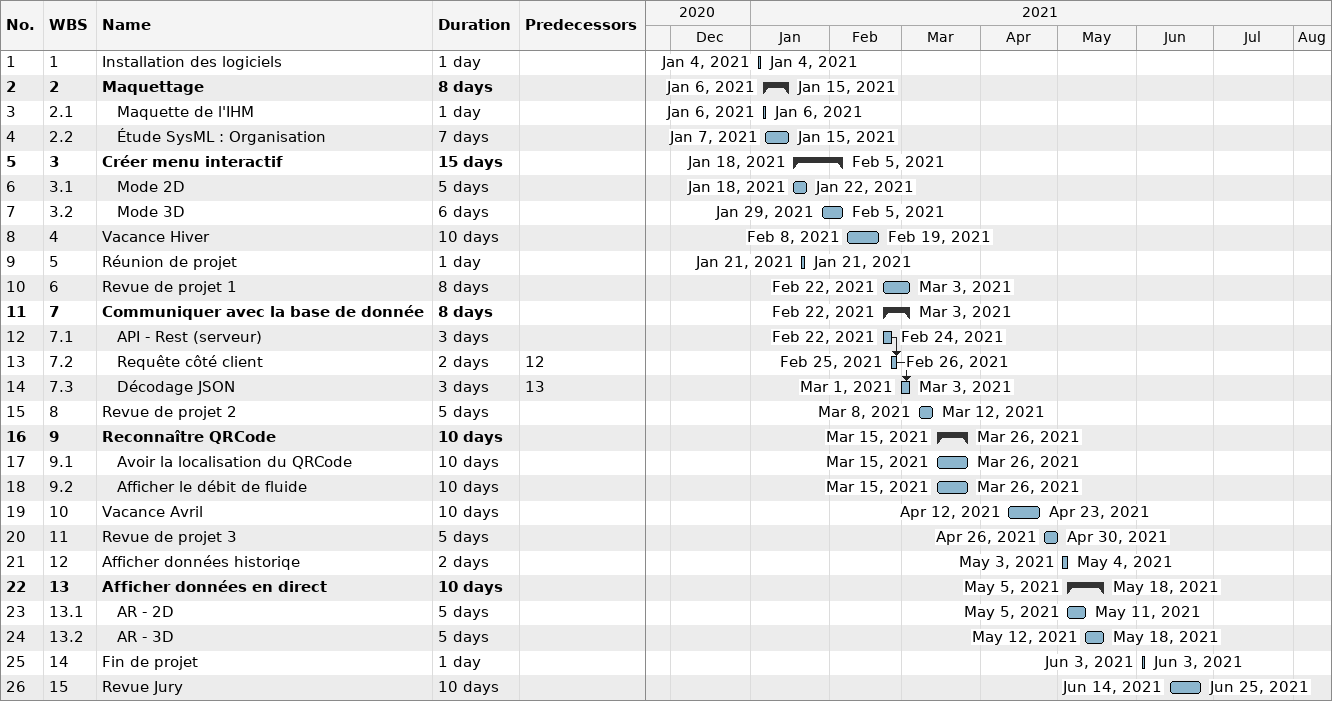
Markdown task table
| ID | WBS | Task | Duration | Start | Finish | Predecessors |
|---|---|---|---|---|---|---|
| 1 | 1 | Installation des logiciels | 1d | 2021-01-04 | 2021-01-04 |  |
| 2 | 2 | **Maquettage** | 8d | 2021-01-06 | 2021-01-15 |  |
| 3 | 2.1 | Maquette de l'IHM | 1d | 2021-01-06 | 2021-01-06 |  |
| 4 | 2.2 | Étude SysML : Organisation | 7d | 2021-01-07 | 2021-01-15 |  |
| 5 | 3 | **Créer menu interactif** | 15d | 2021-01-18 | 2021-02-05 |  |
| 6 | 3.1 | Mode 2D | 5d | 2021-01-18 | 2021-01-22 |  |
| 7 | 3.2 | Mode 3D | 6d | 2021-01-29 | 2021-02-05 |  |
| 8 | 4 | Vacance Hiver | 10d | 2021-02-08 | 2021-02-19 |  |
| 9 | 5 | Réunion de projet | 1d | 2021-01-21 | 2021-01-21 |  |
| 10 | 6 | Revue de projet 1 | 8d | 2021-02-22 | 2021-03-03 |  |
| 11 | 7 | **Communiquer avec la base de donnée** | 8d | 2021-02-22 | 2021-03-03 |  |
| 12 | 7.1 | API - Rest (serveur) | 3d | 2021-02-22 | 2021-02-24 |  |
| 13 | 7.2 | Requête côté client | 2d | 2021-02-25 | 2021-02-26 | 12 |
| 14 | 7.3 | Décodage JSON | 3d | 2021-03-01 | 2021-03-03 | 13 |
| 15 | 8 | Revue de projet 2 | 5d | 2021-03-08 | 2021-03-12 |  |
| 16 | 9 | **Reconnaître QRCode** | 10d | 2021-03-15 | 2021-03-26 |  |
| 17 | 9.1 | Avoir la localisation du QRCode | 10d | 2021-03-15 | 2021-03-26 |  |
| 18 | 9.2 | Afficher le débit de fluide | 10d | 2021-03-15 | 2021-03-26 |  |
| 19 | 10 | Vacance Avril | 10d | 2021-04-12 | 2021-04-23 |  |
| 20 | 11 | Revue de projet 3 | 5d | 2021-04-26 | 2021-04-30 |  |
| 21 | 12 | Afficher données historiqe | 2d | 2021-05-03 | 2021-05-04 |  |
| 22 | 13 | **Afficher données en direct** | 10d | 2021-05-05 | 2021-05-18 |  |
| 23 | 13.1 | AR - 2D | 5d | 2021-05-05 | 2021-05-11 |  |
| 24 | 13.2 | AR - 3D | 5d | 2021-05-12 | 2021-05-18 |  |
| 25 | 14 | Fin de projet | 1d | 2021-06-03 | 2021-06-03 |  |
| 26 | 15 | Revue Jury | 10d | 2021-06-14 | 2021-06-25 |  |
